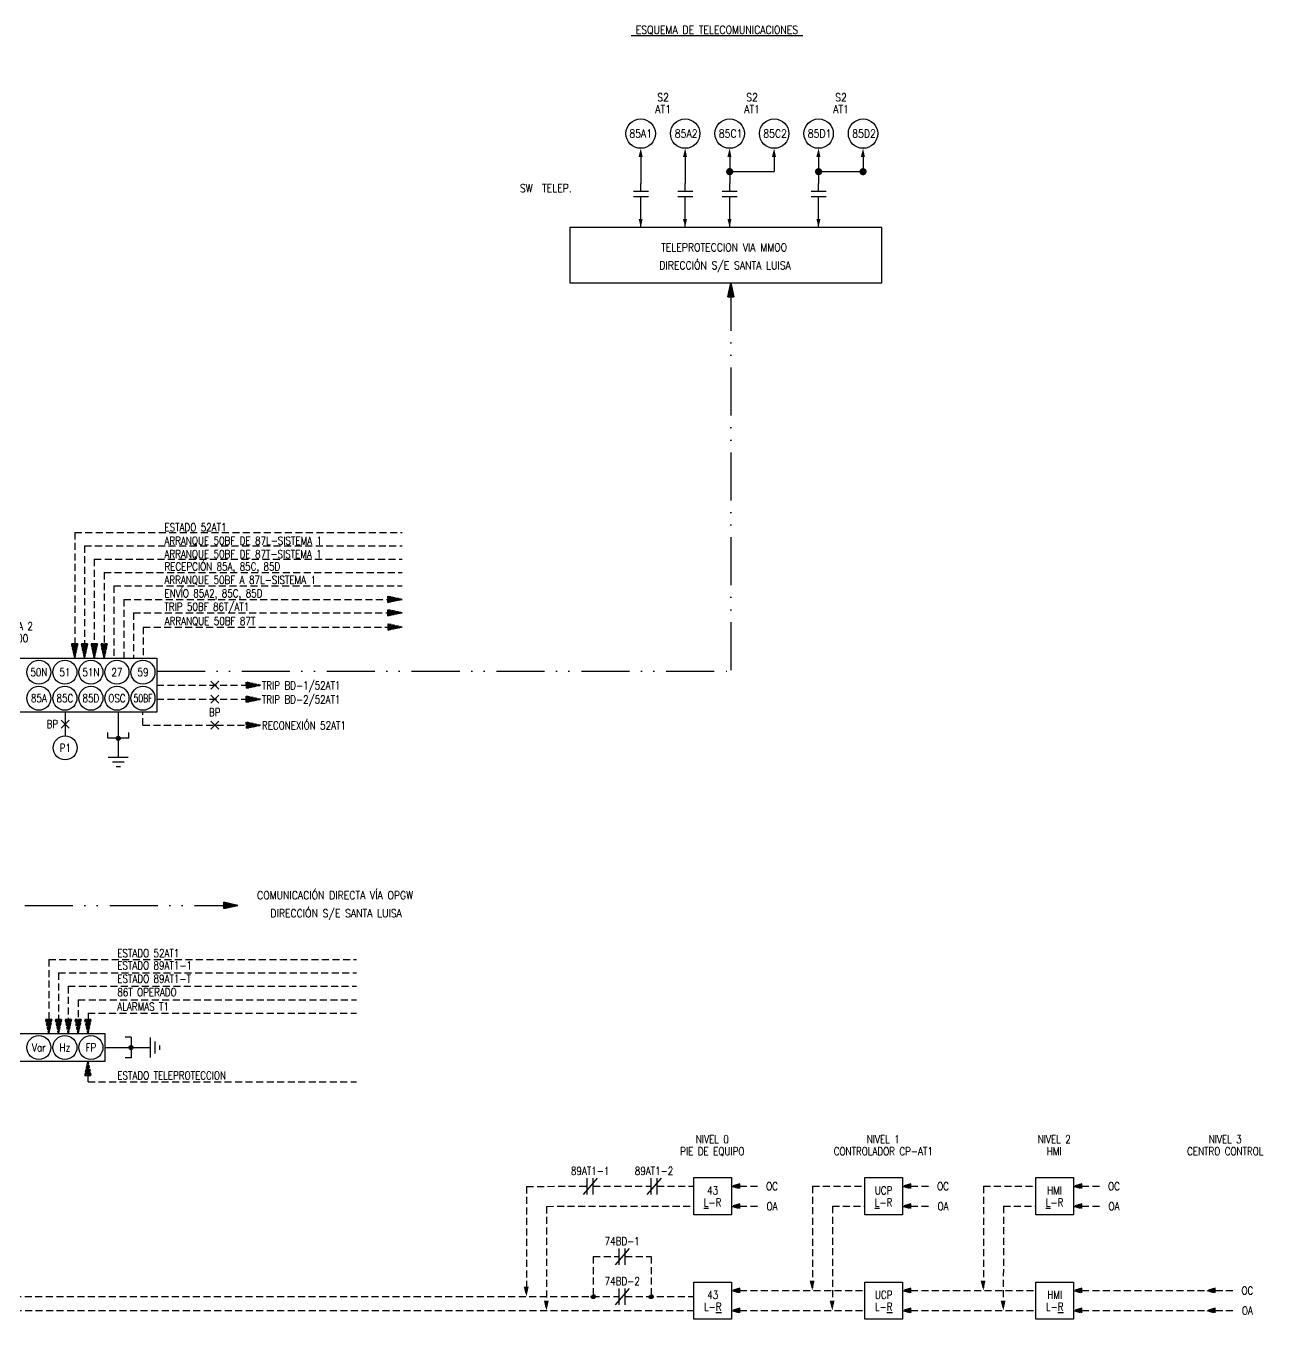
# Model space of a CAD drawing. Header units: millimetres. Extents: x 235261 to 235973, y 101691 to 102424.
# Drawn here: x 235664.2 to 235973.2, y 102075.4 to 102398.6 of the extents above; entities that cross this region are included whole.
import ezdxf
from ezdxf.enums import TextEntityAlignment as Align

# ---------------------------------------------------------------- set-up
doc = ezdxf.new("R2010")
doc.units = ezdxf.units.MM
doc.linetypes.add('ACAD_ISO12W100', pattern=[21, 12, -3, 0, -3, 0, -3])
doc.linetypes.add('HIDDEN', pattern=[0.375, 0.25, -0.125])
for name, color, linetype in [('02 TITULOS', 3, 'Continuous'), ('02TEXTOS', 3, 'Continuous'), ('03 TEXTOS', 7, 'Continuous'), ('Cable', 1, 'Continuous'), ('DATOS', 3, 'Continuous'), ('EL-Simbolos', 3, 'Continuous'), ('EL_Vacante_1', 1, 'Continuous'), ('SEÑAL', 1, 'HIDDEN')]:
    doc.layers.add(name, color=color, linetype=linetype)
doc.styles.add('ROMANS', font='romans.shx', dxfattribs={"width": 0.8, "height": 2})
doc.styles.add('SDI-Texto', font='ROMANS.shx', dxfattribs={"width": 0.85, "height": 2.5})

# ---------------------------------------------------------------- blocks, each defined once
blk = doc.blocks.new('Contacto Abierto-1')
at = {"color": 0}
for p, q in [((-1.99, 3.54), (2.01, 3.54)), ((0, 3.54), (0, 5.54)), ((-1.99, 2.04), (2.01, 2.04)), ((0, 0), (0, 2.04))]:
    blk.add_line(p, q, dxfattribs=at)

msp = doc.modelspace()

# ---------------------------------------------------------------- hatches: boundary and pattern name
at = {"layer": 'EL-Simbolos'}
h = msp.add_hatch(color=256, dxfattribs=at)
h.dxf.hatch_style = 1
h.paths.add_polyline_path([(235687.73, 102220.55, 1), (235686.73, 102220.55, 1)])
h = msp.add_hatch(color=256, dxfattribs=at)
h.dxf.hatch_style = 1
h.paths.add_polyline_path([(235690.93, 102143.29, 1), (235689.93, 102143.29, 1)])
at = {"layer": 'SEÑAL', "linetype": 'ACAD_ISO12W100'}
for points in [[(235840.23, 102334.38), (235839.46, 102330.84), (235841, 102330.85)], [(235717.12, 102178.8), (235713.59, 102179.57), (235713.59, 102178.04)]]:
    msp.add_hatch(color=4, dxfattribs=at).paths.add_polyline_path(points)
at = {"layer": 'SEÑAL', "linetype": 'HIDDEN', "ltscale": 2.5}
for points in [[(235758.12, 102255.27), (235754.59, 102256.04), (235754.59, 102254.51)], [(235758.12, 102251.93), (235754.59, 102252.69), (235754.59, 102251.16)], [(235758.18, 102248.35), (235754.65, 102249.12), (235754.65, 102247.59)], [(235676.36, 102240.59), (235677.12, 102244.12), (235675.59, 102244.12)], [(235678.8, 102240.59), (235679.57, 102244.12), (235678.04, 102244.12)], [(235681.25, 102240.59), (235682.02, 102244.12), (235680.48, 102244.12)], [(235683.69, 102240.59), (235684.46, 102244.12), (235682.93, 102244.12)], [(235722.76, 102233.82), (235719.22, 102234.59), (235719.23, 102233.05)], [(235722.75, 102230.32), (235719.22, 102231.09), (235719.22, 102229.55)], [(235722.76, 102223.82), (235719.22, 102224.58), (235719.23, 102223.05)], [(235669.87, 102146.79), (235670.64, 102150.32), (235669.1, 102150.32)], [(235672.31, 102146.79), (235673.08, 102150.32), (235671.55, 102150.32)], [(235674.76, 102146.79), (235675.53, 102150.32), (235673.99, 102150.32)], [(235677.21, 102146.79), (235677.97, 102150.32), (235676.44, 102150.32)], [(235679.65, 102146.79), (235680.42, 102150.32), (235678.89, 102150.32)], [(235679.65, 102139.79), (235680.42, 102136.26), (235678.89, 102136.26)]]:
    msp.add_hatch(color=1, dxfattribs=at).paths.add_polyline_path(points)
at = {"layer": 'SEÑAL', "linetype": 'HIDDEN', "ltscale": 7}
for points in [[(235840.41, 102108.64), (235842.49, 102108.06), (235842.49, 102109.23)], [(235883.11, 102108.64), (235885.2, 102108.06), (235885.2, 102109.23)], [(235925.82, 102108.64), (235927.91, 102108.06), (235927.91, 102109.23)], [(235840.41, 102103.64), (235842.49, 102103.06), (235842.49, 102104.23)], [(235883.11, 102103.64), (235885.2, 102103.06), (235885.2, 102104.23)], [(235925.82, 102103.64), (235927.91, 102103.06), (235927.91, 102104.23)], [(235840.43, 102082.55), (235842.52, 102081.97), (235842.52, 102083.14)], [(235883.14, 102082.55), (235885.23, 102081.97), (235885.23, 102083.14)], [(235925.84, 102082.55), (235927.93, 102081.97), (235927.93, 102083.14)], [(235959.14, 102082.56), (235961.22, 102081.98), (235961.22, 102083.14)], [(235840.43, 102077.55), (235842.52, 102076.97), (235842.52, 102078.14)], [(235883.14, 102077.55), (235885.23, 102076.97), (235885.23, 102078.14)], [(235925.84, 102077.55), (235927.93, 102076.97), (235927.93, 102078.14)], [(235959.14, 102077.56), (235961.22, 102076.98), (235961.22, 102078.14)]]:
    msp.add_hatch(color=1, dxfattribs=at).paths.add_polyline_path(points)
h = msp.add_hatch(color=1, dxfattribs=at)
h.dxf.hatch_style = 1
h.paths.add_polyline_path([(235806.37, 102081.05, -1), (235805.37, 102081.05, -1)])
h = msp.add_hatch(color=1, dxfattribs=at)
h.dxf.hatch_style = 1
h.paths.add_polyline_path([(235820.82, 102081.05, -1), (235819.82, 102081.05, -1)])

# ---------------------------------------------------------------- linework, layer by layer
at = {"layer": 'Cable'}
for p, q in [((235673.99, 102227.06), (235673.99, 102221.16)), ((235687.23, 102227.06), (235687.23, 102215.79)), ((235683.91, 102143.29), (235695.18, 102143.29))]:
    msp.add_line(p, q, dxfattribs=at)
at = {"layer": 'DATOS'}
for points in [[(235830.99, 102110.78), (235840.4, 102110.78), (235840.4, 102101.51), (235830.99, 102101.51)], [(235873.7, 102110.78), (235883.1, 102110.78), (235883.1, 102101.51), (235873.7, 102101.51)], [(235916.4, 102110.78), (235925.81, 102110.78), (235925.81, 102101.51), (235916.4, 102101.51)], [(235831.02, 102084.69), (235840.43, 102084.69), (235840.43, 102075.43), (235831.02, 102075.43)], [(235873.73, 102084.69), (235883.13, 102084.69), (235883.13, 102075.43), (235873.73, 102075.43)], [(235916.43, 102084.69), (235925.84, 102084.69), (235925.84, 102075.43), (235916.43, 102075.43)]]:
    msp.add_lwpolyline(points, close=True, dxfattribs=at)
at = {"layer": 'EL-Simbolos'}
for p, q in [((235710.32, 102232.82), (235712.32, 102234.82)), ((235710.32, 102234.82), (235712.32, 102232.82)), ((235710.32, 102229.32), (235712.32, 102231.32)), ((235710.32, 102231.32), (235712.32, 102229.32)), ((235672.99, 102225.11), (235674.99, 102223.11)), ((235674.99, 102225.11), (235672.99, 102223.11)), ((235710.32, 102222.81), (235712.32, 102224.81)), ((235710.32, 102224.81), (235712.32, 102222.81)), ((235684.61, 102220.55), (235684.61, 102221.97)), ((235689.84, 102220.55), (235684.61, 102220.55)), ((235689.84, 102220.55), (235689.84, 102221.97)), ((235689.73, 102215.79), (235684.73, 102215.79)), ((235688.7, 102214.6), (235685.76, 102214.6)), ((235687.77, 102213.41), (235686.68, 102213.41)), ((235690.43, 102145.9), (235689, 102145.9)), ((235690.43, 102145.9), (235690.43, 102140.68)), ((235695.18, 102145.79), (235695.18, 102140.79)), ((235696.37, 102144.76), (235696.37, 102141.82)), ((235697.56, 102143.83), (235697.56, 102142.75)), ((235690.43, 102140.68), (235689, 102140.68))]:
    msp.add_line(p, q, dxfattribs=at)
for points in [[(235877.93, 102348.2), (235800.02, 102348.2), (235800.02, 102334.38), (235877.93, 102334.38)], [(235644.41, 102240.56), (235696.91, 102240.56), (235696.91, 102227.06), (235644.41, 102227.06)], [(235644.41, 102146.79), (235683.91, 102146.79), (235683.91, 102139.79), (235644.41, 102139.79)]]:
    msp.add_lwpolyline(points, close=True, dxfattribs=at)
for centre, radius in [((235817.73, 102371.64), 3.68), ((235828.84, 102371.64), 3.68), ((235839.95, 102371.64), 3.68), ((235851.06, 102371.64), 3.68), ((235862.16, 102371.64), 3.68), ((235873.27, 102371.64), 3.68), ((235667.41, 102237.06), 3), ((235673.91, 102237.06), 3), ((235680.41, 102237.06), 3), ((235686.91, 102237.06), 3), ((235693.41, 102237.06), 3), ((235667.41, 102230.56), 3), ((235673.91, 102230.56), 3), ((235680.41, 102230.56), 3), ((235686.91, 102230.56), 3), ((235693.41, 102230.56), 3), ((235673.99, 102218.16), 3), ((235687.23, 102220.55), 0.5), ((235667.41, 102143.29), 3), ((235673.91, 102143.29), 3), ((235680.41, 102143.29), 3), ((235690.43, 102143.29), 0.5)]:
    msp.add_circle(centre, radius, dxfattribs=at)
at = {"layer": 'EL_Vacante_1'}
for p, q in [((235817.76, 102366.87), (235817.76, 102359.16)), ((235828.84, 102366.87), (235828.84, 102359.16)), ((235839.95, 102366.87), (235839.95, 102359.16)), ((235851.06, 102366.87), (235851.06, 102362.13)), ((235862.16, 102366.87), (235862.16, 102359.16)), ((235873.27, 102366.87), (235873.27, 102362.13)), ((235839.95, 102362.13), (235851.06, 102362.13)), ((235862.16, 102362.13), (235873.27, 102362.13)), ((235817.76, 102348.2), (235817.76, 102353.99)), ((235828.84, 102348.2), (235828.84, 102353.99)), ((235839.95, 102348.2), (235839.95, 102353.99)), ((235862.16, 102348.2), (235862.16, 102353.99))]:
    msp.add_line(p, q, dxfattribs=at)
at = {"layer": 'EL_Vacante_1', "const_width": 0.899}
for points in [[(235839.5, 102362.13, 1), (235840.4, 102362.13, 1)], [(235861.71, 102362.13, 1), (235862.61, 102362.13, 1)], [(235872.82, 102362.13, 1), (235873.72, 102362.13, 1)]]:
    msp.add_lwpolyline(points, format="xyb", close=True, dxfattribs=at)
at = {"layer": 'EL_Vacante_1'}
for points in [[(235817.2, 102365.83), (235818.2, 102365.83), (235817.76, 102367.97)], [(235828.29, 102365.83), (235829.29, 102365.83), (235828.84, 102367.97)], [(235839.39, 102365.83), (235840.39, 102365.83), (235839.95, 102367.97)], [(235850.5, 102365.83), (235851.5, 102365.83), (235851.06, 102367.97)], [(235861.61, 102365.83), (235862.61, 102365.83), (235862.16, 102367.97)], [(235872.72, 102365.83), (235873.72, 102365.83), (235873.27, 102367.97)], [(235817.2, 102350.33), (235818.2, 102350.33), (235817.76, 102348.2)], [(235828.29, 102350.33), (235829.29, 102350.33), (235828.84, 102348.2)], [(235839.39, 102350.33), (235840.39, 102350.33), (235839.95, 102348.2)], [(235861.61, 102350.33), (235862.61, 102350.33), (235862.16, 102348.2)]]:
    msp.add_solid(points, dxfattribs=at)
at = {"layer": 'SEÑAL', "color": 4, "linetype": 'ACAD_ISO12W100'}
for p, q in [((235840.23, 102334.38), (235840.23, 102237.32)), ((235696.91, 102237.31), (235840.23, 102237.32)), ((235600.29, 102178.79), (235713.59, 102178.81))]:
    msp.add_line(p, q, dxfattribs=at)
at = {"layer": 'SEÑAL', "color": 1, "linetype": 'HIDDEN', "ltscale": 7}
for p, q in [((235676.36, 102272.01), (235758.12, 102272.01)), ((235676.36, 102272.01), (235676.36, 102240.59)), ((235678.8, 102268.66), (235678.8, 102240.59)), ((235678.8, 102268.66), (235758.12, 102268.66)), ((235681.25, 102265.31), (235758.12, 102265.31)), ((235681.25, 102265.31), (235681.25, 102240.59)), ((235683.69, 102261.97), (235758.12, 102261.97)), ((235683.69, 102261.97), (235683.69, 102240.59)), ((235686.14, 102258.62), (235758.12, 102258.62)), ((235686.14, 102258.62), (235686.14, 102240.59)), ((235688.59, 102255.27), (235758.12, 102255.27)), ((235688.59, 102255.27), (235688.59, 102240.59)), ((235691.03, 102251.93), (235758.12, 102251.93)), ((235691.03, 102251.93), (235691.03, 102240.59)), ((235693.48, 102248.35), (235758.12, 102248.35)), ((235693.48, 102248.35), (235693.48, 102240.59)), ((235696.91, 102233.82), (235722.75, 102233.82)), ((235696.91, 102230.32), (235722.75, 102230.32)), ((235693.41, 102223.81), (235693.41, 102227.06)), ((235693.41, 102223.81), (235719.22, 102223.82)), ((235669.87, 102165.27), (235746.74, 102165.27)), ((235669.87, 102165.27), (235669.87, 102146.79)), ((235672.31, 102161.92), (235672.31, 102146.79)), ((235672.31, 102161.92), (235746.74, 102161.92)), ((235674.76, 102158.58), (235746.74, 102158.58)), ((235674.76, 102158.58), (235674.76, 102146.79)), ((235677.22, 102155.23), (235677.22, 102146.79)), ((235677.22, 102155.23), (235746.75, 102155.23)), ((235679.68, 102151.88), (235679.68, 102146.79)), ((235679.68, 102151.88), (235746.75, 102151.88)), ((235679.68, 102134.7), (235679.68, 102139.79)), ((235679.68, 102134.7), (235746.75, 102134.7)), ((235789.22, 102108.6), (235789.19, 102083.51)), ((235789.22, 102108.6), (235804.35, 102108.62)), ((235805.85, 102108.61), (235820.3, 102108.61)), ((235821.8, 102108.64), (235830.99, 102108.65)), ((235842.49, 102108.64), (235847.5, 102108.65)), ((235860.6, 102108.63), (235873.7, 102108.65)), ((235860.6, 102108.63), (235860.6, 102082.56)), ((235885.2, 102108.64), (235890.2, 102108.65)), ((235903.31, 102108.63), (235916.4, 102108.65)), ((235903.31, 102108.63), (235903.31, 102082.56)), ((235927.91, 102108.64), (235932.91, 102108.65)), ((235794.21, 102103.61), (235794.2, 102080.01)), ((235794.21, 102103.61), (235830.99, 102103.65)), ((235842.49, 102103.64), (235847.5, 102103.65)), ((235865.6, 102103.64), (235873.7, 102103.65)), ((235865.6, 102103.64), (235865.6, 102080.01)), ((235885.2, 102103.64), (235890.2, 102103.65)), ((235908.31, 102103.64), (235908.3, 102080.01)), ((235908.31, 102103.64), (235916.4, 102103.65)), ((235927.91, 102103.64), (235932.91, 102103.65)), ((235805.87, 102091.05), (235812.36, 102091.05)), ((235805.87, 102091.05), (235805.87, 102081.05)), ((235813.86, 102091.05), (235820.32, 102091.05)), ((235820.32, 102091.05), (235820.32, 102081.05)), ((235788.66, 102083.5), (235789.21, 102081.06)), ((235860.05, 102085.01), (235860.6, 102082.57)), ((235902.76, 102085.01), (235903.31, 102082.57)), ((235509.02, 102081.05), (235812.36, 102081.05)), ((235813.86, 102081.05), (235831.02, 102081.05)), ((235842.52, 102082.55), (235873.73, 102082.59)), ((235885.23, 102082.55), (235916.43, 102082.59)), ((235927.93, 102082.55), (235963.14, 102082.56)), ((235961.22, 102082.56), (235966.23, 102082.57)), ((235472.33, 102077.55), (235831.02, 102077.55)), ((235793.66, 102080), (235794.21, 102077.56)), ((235842.52, 102077.55), (235873.73, 102077.59)), ((235865.05, 102080), (235865.6, 102077.56)), ((235885.23, 102077.55), (235916.43, 102077.59)), ((235907.76, 102080), (235908.31, 102077.56)), ((235927.93, 102077.55), (235963.14, 102077.56)), ((235961.22, 102077.56), (235966.23, 102077.57))]:
    msp.add_line(p, q, dxfattribs=at)
at = {"layer": 'SEÑAL', "linetype": 'ByBlock'}
for p, q in [((235806.85, 102110.62), (235803.35, 102106.59)), ((235804.35, 102106.59), (235804.35, 102110.62)), ((235805.85, 102106.59), (235805.85, 102110.62)), ((235822.8, 102110.62), (235819.3, 102106.59)), ((235820.3, 102106.59), (235820.3, 102110.62)), ((235821.8, 102106.59), (235821.8, 102110.62)), ((235814.86, 102093.07), (235811.36, 102089.03)), ((235812.36, 102089.03), (235812.36, 102093.07)), ((235813.86, 102089.03), (235813.86, 102093.07)), ((235814.86, 102083.07), (235811.36, 102079.03)), ((235812.36, 102079.03), (235812.36, 102083.07)), ((235813.86, 102079.03), (235813.86, 102083.07))]:
    msp.add_line(p, q, dxfattribs=at)
at = {"layer": 'SEÑAL', "color": 4, "linetype": 'ACAD_ISO12W100'}
for points in [[(235840.23, 102334.38), (235839.46, 102330.84), (235841, 102330.85), (235840.23, 102334.38)], [(235839.46, 102330.84), (235840.23, 102334.38), (235841, 102330.85), (235839.46, 102330.84)], [(235717.12, 102178.8), (235713.59, 102179.57), (235713.59, 102178.04), (235717.12, 102178.8)], [(235713.59, 102179.57), (235717.12, 102178.8), (235713.59, 102178.04), (235713.59, 102179.57)]]:
    msp.add_lwpolyline(points, dxfattribs=at)
at = {"layer": 'SEÑAL', "color": 1, "linetype": 'HIDDEN', "ltscale": 2.5}
for points in [[(235758.12, 102255.27), (235754.59, 102256.04), (235754.59, 102254.51), (235758.12, 102255.27)], [(235754.59, 102256.04), (235758.12, 102255.27), (235754.59, 102254.51), (235754.59, 102256.04)], [(235758.12, 102251.93), (235754.59, 102252.69), (235754.59, 102251.16), (235758.12, 102251.93)], [(235754.59, 102252.69), (235758.12, 102251.93), (235754.59, 102251.16), (235754.59, 102252.69)], [(235758.18, 102248.35), (235754.65, 102249.12), (235754.65, 102247.59), (235758.18, 102248.35)], [(235754.65, 102249.12), (235758.18, 102248.35), (235754.65, 102247.59), (235754.65, 102249.12)], [(235676.36, 102240.59), (235677.12, 102244.12), (235675.59, 102244.12), (235676.36, 102240.59)], [(235677.12, 102244.12), (235676.36, 102240.59), (235675.59, 102244.12), (235677.12, 102244.12)], [(235678.8, 102240.59), (235679.57, 102244.12), (235678.04, 102244.12), (235678.8, 102240.59)], [(235679.57, 102244.12), (235678.8, 102240.59), (235678.04, 102244.12), (235679.57, 102244.12)], [(235681.25, 102240.59), (235682.02, 102244.12), (235680.48, 102244.12), (235681.25, 102240.59)], [(235682.02, 102244.12), (235681.25, 102240.59), (235680.48, 102244.12), (235682.02, 102244.12)], [(235683.69, 102240.59), (235684.46, 102244.12), (235682.93, 102244.12), (235683.69, 102240.59)], [(235684.46, 102244.12), (235683.69, 102240.59), (235682.93, 102244.12), (235684.46, 102244.12)], [(235722.76, 102233.82), (235719.22, 102234.59), (235719.23, 102233.05), (235722.76, 102233.82)], [(235719.22, 102234.59), (235722.76, 102233.82), (235719.23, 102233.05), (235719.22, 102234.59)], [(235722.75, 102230.32), (235719.22, 102231.09), (235719.22, 102229.55), (235722.75, 102230.32)], [(235719.22, 102231.09), (235722.75, 102230.32), (235719.22, 102229.55), (235719.22, 102231.09)], [(235722.76, 102223.82), (235719.22, 102224.58), (235719.23, 102223.05), (235722.76, 102223.82)], [(235719.22, 102224.58), (235722.76, 102223.82), (235719.23, 102223.05), (235719.22, 102224.58)], [(235669.87, 102146.79), (235670.64, 102150.32), (235669.1, 102150.32), (235669.87, 102146.79)], [(235670.64, 102150.32), (235669.87, 102146.79), (235669.1, 102150.32), (235670.64, 102150.32)], [(235672.31, 102146.79), (235673.08, 102150.32), (235671.55, 102150.32), (235672.31, 102146.79)], [(235673.08, 102150.32), (235672.31, 102146.79), (235671.55, 102150.32), (235673.08, 102150.32)], [(235674.76, 102146.79), (235675.53, 102150.32), (235673.99, 102150.32), (235674.76, 102146.79)], [(235675.53, 102150.32), (235674.76, 102146.79), (235673.99, 102150.32), (235675.53, 102150.32)], [(235677.21, 102146.79), (235677.97, 102150.32), (235676.44, 102150.32), (235677.21, 102146.79)], [(235677.97, 102150.32), (235677.21, 102146.79), (235676.44, 102150.32), (235677.97, 102150.32)], [(235679.65, 102146.79), (235680.42, 102150.32), (235678.89, 102150.32), (235679.65, 102146.79)], [(235680.42, 102150.32), (235679.65, 102146.79), (235678.89, 102150.32), (235680.42, 102150.32)], [(235679.65, 102139.79), (235680.42, 102136.26), (235678.89, 102136.26), (235679.65, 102139.79)], [(235680.42, 102136.26), (235679.65, 102139.79), (235678.89, 102136.26), (235680.42, 102136.26)]]:
    msp.add_lwpolyline(points, dxfattribs=at)
at = {"layer": 'SEÑAL', "color": 1, "linetype": 'HIDDEN', "ltscale": 7}
for points in [[(235840.41, 102108.64), (235842.49, 102108.06), (235842.49, 102109.23), (235840.41, 102108.64)], [(235883.11, 102108.64), (235885.2, 102108.06), (235885.2, 102109.23), (235883.11, 102108.64)], [(235925.82, 102108.64), (235927.91, 102108.06), (235927.91, 102109.23), (235925.82, 102108.64)], [(235840.41, 102103.64), (235842.49, 102103.06), (235842.49, 102104.23), (235840.41, 102103.64)], [(235883.11, 102103.64), (235885.2, 102103.06), (235885.2, 102104.23), (235883.11, 102103.64)], [(235925.82, 102103.64), (235927.91, 102103.06), (235927.91, 102104.23), (235925.82, 102103.64)], [(235840.43, 102082.55), (235842.52, 102081.97), (235842.52, 102083.14), (235840.43, 102082.55)], [(235883.14, 102082.55), (235885.23, 102081.97), (235885.23, 102083.14), (235883.14, 102082.55)], [(235925.84, 102082.55), (235927.93, 102081.97), (235927.93, 102083.14), (235925.84, 102082.55)], [(235959.14, 102082.56), (235961.22, 102081.98), (235961.22, 102083.14), (235959.14, 102082.56)], [(235840.43, 102077.55), (235842.52, 102076.97), (235842.52, 102078.14), (235840.43, 102077.55)], [(235883.14, 102077.55), (235885.23, 102076.97), (235885.23, 102078.14), (235883.14, 102077.55)], [(235925.84, 102077.55), (235927.93, 102076.97), (235927.93, 102078.14), (235925.84, 102077.55)], [(235959.14, 102077.56), (235961.22, 102076.98), (235961.22, 102078.14), (235959.14, 102077.56)]]:
    msp.add_lwpolyline(points, dxfattribs=at)
for centre in [(235805.87, 102081.05), (235820.32, 102081.05)]:
    msp.add_circle(centre, 0.5, dxfattribs=at)
for points in [[(235788.66, 102083.5), (235789.75, 102083.52), (235789.21, 102081.06)], [(235860.05, 102085.01), (235861.14, 102085.03), (235860.6, 102082.57)], [(235902.76, 102085.01), (235903.85, 102085.03), (235903.31, 102082.57)], [(235793.66, 102080), (235794.75, 102080.02), (235794.21, 102077.56)], [(235865.05, 102080), (235866.14, 102080.02), (235865.6, 102077.56)], [(235907.76, 102080), (235908.85, 102080.02), (235908.31, 102077.56)]]:
    msp.add_solid(points, dxfattribs=at)

# ---------------------------------------------------------------- block references
at = {"layer": 'EL-Simbolos', "xscale": 0.9333333333333332, "yscale": 0.9333333333333332, "zscale": 0.9333333333333332}
for p in [(235817.76, 102353.99), (235828.84, 102353.99), (235839.95, 102353.99), (235862.16, 102353.99)]:
    msp.add_blockref('Contacto Abierto-1', p, dxfattribs=at)

# ---------------------------------------------------------------- texts
at = {"layer": '02 TITULOS', "style": 'ROMANS', "width": 0.8}
for s, p in [('NIVEL 0', (235835.61, 102119.37)), ('NIVEL 1', (235878.32, 102119.37)), ('NIVEL 2', (235921.02, 102119.37)), ('NIVEL 3', (235963.73, 102119.37))]:
    msp.add_text(s, height=2, dxfattribs=at).set_placement(p, align=Align.CENTER)
at = {"layer": '02TEXTOS', "style": 'SDI-Texto', "width": 0.85}
msp.add_text('%%U ESQUEMA DE TELECOMUNICACIONES ', height=2, dxfattribs=at).set_placement((235815.32, 102396.56))
at = {"layer": '03 TEXTOS'}
for s, style, width, p in [('S2', 'SDI-Texto', 0.85, (235823.32, 102380.71)), ('S2', 'SDI-Texto', 0.85, (235845.53, 102380.71)), ('S2', 'SDI-Texto', 0.85, (235867.75, 102380.71)), ('AT1', 'SDI-Texto', 0.85, (235823.32, 102377.71)), ('AT1', 'SDI-Texto', 0.85, (235845.53, 102377.71)), ('AT1', 'SDI-Texto', 0.85, (235867.75, 102377.71)), ('50N', 'ROMANS', 0.8, (235667.41, 102237.06)), ('51', 'ROMANS', 0.8, (235673.91, 102237.06)), ('51N', 'ROMANS', 0.8, (235680.41, 102237.06)), ('27', 'ROMANS', 0.8, (235686.91, 102237.06)), ('59', 'ROMANS', 0.8, (235693.41, 102237.06)), ('85A', 'ROMANS', 0.8, (235667.41, 102230.56)), ('85C', 'ROMANS', 0.8, (235673.91, 102230.56)), ('85D', 'ROMANS', 0.8, (235680.41, 102230.56)), ('OSC', 'ROMANS', 0.8, (235686.91, 102230.56)), ('50BF', 'ROMANS', 0.7, (235693.41, 102230.56)), ('BP', 'ROMANS', 0.8, (235711.32, 102227.05)), ('BP', 'ROMANS', 0.8, (235670.77, 102224.11)), ('P1', 'ROMANS', 0.8, (235673.99, 102218.16)), ('Var', 'ROMANS', 0.8, (235667.41, 102143.29)), ('Hz', 'ROMANS', 0.8, (235673.91, 102143.29)), ('FP', 'ROMANS', 0.8, (235680.41, 102143.29))]:
    msp.add_text(s, height=2, dxfattribs=dict(at, style=style, width=width)).set_placement(p, align=Align.MIDDLE_CENTER)
for s, style, width, p in [('85A1', 'SDI-Texto', 0.85, (235817.73, 102371.64)), ('85A2', 'SDI-Texto', 0.85, (235829.08, 102371.64)), ('85C1', 'SDI-Texto', 0.85, (235840.19, 102371.64)), ('85C2', 'SDI-Texto', 0.85, (235851.3, 102371.64)), ('85D1', 'SDI-Texto', 0.85, (235862.41, 102371.64)), ('85D2', 'SDI-Texto', 0.85, (235873.51, 102371.64)), ('OC', 'ROMANS', 0.8, (235850.53, 102108.63)), ('OC', 'ROMANS', 0.8, (235893.24, 102108.63)), ('OC', 'ROMANS', 0.8, (235935.94, 102108.63)), ('43', 'ROMANS', 0.8, (235835.69, 102107.58)), ('UCP', 'ROMANS', 0.8, (235878.39, 102107.58)), ('HMI', 'ROMANS', 0.8, (235921.1, 102107.58)), ('%%UL%%U-R', 'ROMANS', 0.8, (235835.69, 102104.58)), ('OA', 'ROMANS', 0.8, (235850.53, 102103.63)), ('%%UL%%U-R', 'ROMANS', 0.8, (235878.39, 102104.58)), ('OA', 'ROMANS', 0.8, (235893.24, 102103.63)), ('%%UL%%U-R', 'ROMANS', 0.8, (235921.1, 102104.58)), ('OA', 'ROMANS', 0.8, (235935.94, 102103.63)), ('OC', 'ROMANS', 0.8, (235969.26, 102082.55)), ('43', 'ROMANS', 0.8, (235835.72, 102081.5)), ('UCP', 'ROMANS', 0.8, (235878.42, 102081.5)), ('HMI', 'ROMANS', 0.8, (235921.13, 102081.5)), ('L-%%UR', 'ROMANS', 0.8, (235835.72, 102078.5)), ('L-%%UR', 'ROMANS', 0.8, (235878.42, 102078.5)), ('L-%%UR', 'ROMANS', 0.8, (235921.13, 102078.5)), ('OA', 'ROMANS', 0.8, (235969.26, 102077.55))]:
    msp.add_text(s, height=2, dxfattribs=dict(at, style=style, width=width)).set_placement(p, align=Align.MIDDLE)
for s, style, width, p in [('SW  TELEP.', 'SDI-Texto', 0.85, (235787.54, 102357.01)), ('ESTADO 52AT1', 'ROMANS', 0.8, (235698.77, 102272.27)), ('ARRANQUE 50BF DE 87L-SISTEMA 1', 'ROMANS', 0.8, (235698.77, 102268.93)), ('ARRANQUE 50BF DE 87T-SISTEMA 1', 'ROMANS', 0.8, (235698.77, 102265.58)), ('RECEPCIÓN 85A, 85C, 85D', 'ROMANS', 0.8, (235698.77, 102262.47)), ('ARRANQUE 50BF A 87L-SISTEMA 1', 'ROMANS', 0.8, (235698.77, 102259.12)), ('ENVÍO 85A2, 85C, 85D', 'ROMANS', 0.8, (235698.77, 102255.77)), ('TRIP 50BF 86T/AT1', 'ROMANS', 0.8, (235698.77, 102252.43)), ('ARRANQUE 50BF 87T', 'ROMANS', 0.8, (235698.83, 102248.85)), ('ESTADO 52AT1', 'ROMANS', 0.8, (235686.99, 102165.86)), ('ESTADO 89AT1-1', 'ROMANS', 0.8, (235686.99, 102162.8)), ('ESTADO 89AT1-T', 'ROMANS', 0.8, (235687, 102159.46)), ('86T OPERADO', 'ROMANS', 0.8, (235687, 102156.11)), ('ALARMAS T1', 'ROMANS', 0.8, (235687, 102152.5)), ('ESTADO TELEPROTECCION', 'ROMANS', 0.8, (235687, 102135.31))]:
    msp.add_text(s, height=2, dxfattribs=dict(at, style=style, width=width)).set_placement(p)
for s, style, width, p in [('TELEPROTECCION VIA MMOO', 'SDI-Texto', 0.85, (235838.56, 102342.22)), (' DIRECCIÓN S/E SANTA LUISA', 'SDI-Texto', 0.85, (235838.23, 102337.72)), ('COMUNICACIÓN DIRECTA VÍA OPGW', 'SDI-Texto', 0.85, (235741.4, 102180.33)), (' DIRECCIÓN S/E SANTA LUISA', 'SDI-Texto', 0.85, (235741.08, 102175.83)), ('PIE DE EQUIPO', 'ROMANS', 0.8, (235835.61, 102116.37)), ('CONTROLADOR CP-AT1', 'ROMANS', 0.8, (235878.32, 102116.37)), ('HMI', 'ROMANS', 0.8, (235921.02, 102116.37)), ('CENTRO CONTROL', 'ROMANS', 0.8, (235963.73, 102116.37)), ('89AT1-1', 'ROMANS', 0.8, (235805.1, 102111.46)), ('89AT1-2', 'ROMANS', 0.8, (235821.05, 102111.46)), ('74BD-1', 'ROMANS', 0.8, (235813.11, 102093.91)), ('74BD-2', 'ROMANS', 0.8, (235813.11, 102083.91))]:
    msp.add_text(s, height=2, dxfattribs=dict(at, style=style, width=width)).set_placement(p, align=Align.CENTER)
at = {"layer": '03 TEXTOS', "style": 'ROMANS', "width": 0.8}
for s, p in [('21/21N-SISTEMA 2', (235644.59, 102248.54)), ('EFACEC-TPU L500', (235644.59, 102245.54)), ('TRIP BD-1/52AT1', (235723.12, 102233.76)), ('TRIP BD-2/52AT1', (235723.12, 102230.26)), ('RECONEXIÓN 52AT1', (235723.12, 102223.75))]:
    msp.add_text(s, height=2, dxfattribs=at).set_placement(p, align=Align.MIDDLE_LEFT)

doc.saveas('drawing.dxf')
